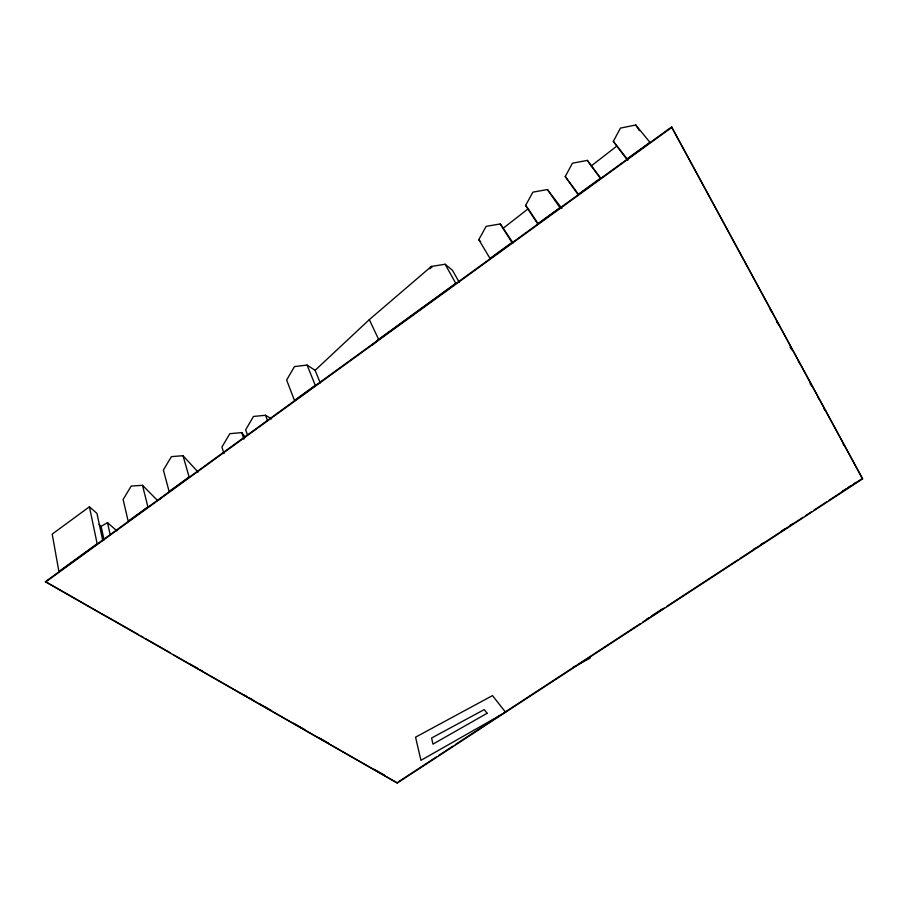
<?xml version="1.0" encoding="UTF-8"?>
<svg xmlns="http://www.w3.org/2000/svg" width="908" height="908" viewBox="0 0 908 908"><rect width="100%" height="100%" fill="white"/><g stroke="black" fill="none" stroke-linecap="round" stroke-linejoin="round"><path stroke-width="1.36" d="M613.331 141.387L620.436 128.096L635.759 125.009L649.924 142.318L627.076 158.911L613.331 141.387L627.769 160.489M565.241 176.515L572.449 163.213L587.34 160.376L600.585 178.15L578.078 194.494L565.241 176.515L578.532 194.505M547.422 189.534L559.93 207.671L537.695 223.822L525.596 205.469L532.883 192.156L547.422 189.534L561.87 208.443M500.297 223.958L511.93 242.527L490.025 258.44L478.788 239.667L486.166 226.342L500.297 223.958L513.065 243.004M320.286 382.96L315.121 370.328L369.318 319.627L431.368 266.43L445.136 264.251L452.49 270.3L459.164 282.195M429.859 268.791L431.913 266.873L431.368 266.43M372.462 345.051L378.602 339.365L455.759 283.319L445.136 264.251M503.599 227.919L528.218 208.761L525.596 205.469M600.381 178.15L591.278 165.926L616.611 146.245M89.427 506.8L52.199 534.097L58.907 571.529L97.145 543.756L89.427 506.8L96.952 513.395L102.774 540.68M45.4 581.676L671.591 126.961L862.6 478.856L397.295 782.991L45.4 581.676L99.948 612.832M45.479 582.13L671.886 127.313M646.462 619.335L648.721 617.86M652.114 615.635L662.307 608.973M753.538 549.329L755.887 547.796M760.575 544.732L764.082 542.439M781.277 531.203L784.83 528.876M789.563 525.777L793.127 523.451M842.488 491.183L845.836 488.992M848.072 487.528L850.308 486.075M853.656 483.885L855.892 482.42M398.351 781.845L436.328 757.022M438.7 755.467L452.933 746.16M455.317 744.605L501.591 714.358M503.963 712.803L575.173 666.256M577.545 664.701L640.435 623.592M642.807 622.037L664.168 608.076M666.54 606.521L737.739 559.975M740.122 558.431L754.355 549.124M756.727 547.569L803.013 517.31M805.385 515.767L811.321 511.885M813.693 510.33L826.745 501.795M829.117 500.251L861.159 479.299M99.017 524.506L101.14 526.345L107.496 522.633L116.871 530.84M161.102 498.447L157.504 500.456L142.488 485.315L131.229 486.041L123.102 499.479L128.187 521.215L147.891 506.902L142.488 485.315M572.971 667.403L590.245 658.039M430.778 267.485L431.913 266.873M307.086 365.084L294.487 366.582L286.633 380.021L294.476 400.462L315.269 385.355L307.086 365.084L315.121 370.328M271.594 418.917L265.567 415.285L253.502 416.443L245.693 429.745L247.453 434.932M245.228 437.032L241.744 432.605L229.815 433.695L221.915 447.031L223.992 453.591M183.019 455.714L171.442 456.622L163.372 470.06L169.126 491.489L189.102 476.984L183.019 455.714L198.08 472.069M113.239 620.175L101.151 613.524M113.988 620.595L138.731 634.737M141.16 636.122L143.589 637.518M146.018 638.903L165.801 650.207M166.652 650.695L170.488 652.886M190.328 664.225L197.524 668.333M199.919 669.707L202.325 671.08M244.49 695.176L246.885 696.55M249.28 697.911L252.878 699.977M259.677 703.859L271.447 710.578M293.67 723.279L304.611 729.533M319.083 737.807L328.287 743.062M374.278 769.348L384.879 775.398M174.007 655.145L397.295 782.991M478.788 239.667L480.593 241.744M770.132 309.719L771.845 311.853M776.454 321.852L779.007 325.053M790.017 347.31L792.548 350.488M798.336 361.645L800.016 363.756M810.038 383.744L812.66 387.069M817.552 397.023L819.22 399.134M823.953 408.804L825.599 410.915M843.169 444.171L844.78 446.237M862.6 478.856L671.591 126.961M587.34 160.376L591.278 165.926M528.218 208.761L538.047 223.663M635.759 125.009L639.425 130.695M369.318 319.627L378.602 339.365M265.567 415.285L267.406 420.449M241.744 432.605L243.923 439.12M107.496 522.633L110.186 534.857M101.14 526.345L104.057 539.965M487.142 713.268L432.934 744.129L431.618 738.011L484.168 709.625L487.142 713.268M505.552 712.212L420.926 760.348L415.569 737.171L492.488 695.596L505.552 712.212"/></g></svg>
